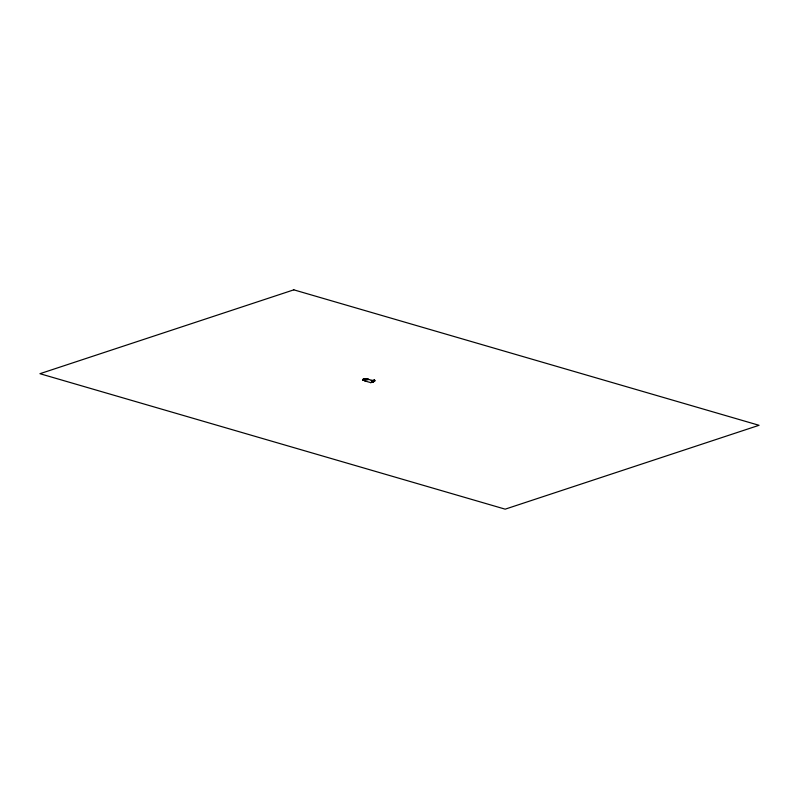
<?xml version="1.0" encoding="UTF-8"?>
<svg xmlns="http://www.w3.org/2000/svg" width="799" height="799" viewBox="0 0 799 799"><rect width="100%" height="100%" fill="white"/><g stroke="black" fill="none" stroke-linecap="round" stroke-linejoin="round"><path stroke-width="1.2" d="M373.113 381.922L374.831 381.193L366.272 378.716M364.144 379.735L363.994 380.234L365.722 380.534M363.335 379.505L363.615 379.076L362.816 379.895L362.936 379.305M362.926 379.895L364.174 379.235M364.064 379.106C364.034 379.994 362.496 379.994 363.365 379.155L364.234 379.255L363.735 380.004L362.946 379.805M366.991 379.645L365.762 379.585L365.543 378.916M374.062 380.604C373.582 379.126 375.56 380.903 374.292 379.984L374.152 380.654L371.935 380.364M371.954 381.213L374.391 381.413L374.152 380.124M363.066 379.815L363.555 379.056M367.959 379.026L365.523 378.826L365.722 379.605M371.954 381.393L373.792 381.552L373.133 381.513M363.415 379.135L363.905 379.405M363.855 379.425L364.893 379.086M363.485 379.615L365.003 379.116M363.925 379.885L365.912 379.155M365.872 379.615L363.255 380.484M370.906 382.681L364.644 380.883L365.503 380.634M365.393 380.743L363.765 380.184L365.133 380.724M367.979 379.875L366.971 379.615M371.765 381.363L373.473 381.832L370.706 382.651M366.202 378.716L365.443 379.405M374.292 379.984L374.851 380.444M363.225 379.375L363.835 379.515M368.768 379.465L368.139 379.225M371.145 380.773L371.775 381.013M293.822 289.837L39.95 373.702L505.178 509.163L759.05 425.298L293.822 289.837M374.272 380.174L374.751 380.614L374.292 380.164"/></g></svg>
